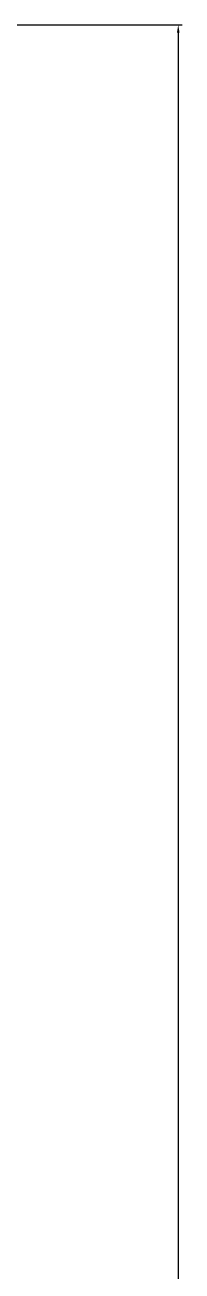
# Model space of a CAD drawing. Extents: x 758840 to 1108724, y -102573 to 143521.
# Drawn here: x 857364.6 to 857415.6, y 120894.2 to 121298 of the extents above; entities that cross this region are included whole.
import ezdxf

# ---------------------------------------------------------------- set-up
doc = ezdxf.new("R2010")
doc.units = 0
doc.header["$LTSCALE"] = 1000
doc.header["$MEASUREMENT"] = 0
doc.layers.add('GEN-DC 标注', color=8, linetype='Continuous', lineweight=0)
doc.layers.add('室外柴油发电-2层', color=241, linetype='Continuous')
doc.styles.add('$0$ARCH-DC$0$STANDARD', font='gbenor.shx', dxfattribs={"bigfont": 'gbcbig.shx'})
doc.dimstyles.new('$0$ARCH-DC$0$ISO-25', dxfattribs={"dimtxt": 2.5, "dimasz": 2.5, "dimexe": 1.25, "dimexo": 0.625, "dimtad": 1, "dimtxsty": '$0$ARCH-DC$0$STANDARD', "dimcen": 2.5, "dimadec": 0, "dimazin": 0, "dimtfac": 1, "dimtmove": 0, "dimatfit": 3, "dimfxl": 1, "dimarcsym": 0})

# ---------------------------------------------------------------- blocks, each defined once
blk = doc.blocks.new('*D557')
at = {"layer": 'Defpoints', "color": 0, "transparency": 16777216}
for p in [(8433414.61, -3628958.91), (8433414.61, -3630350.9), (8433519.39, -3630350.9)]:
    blk.add_point(p, dxfattribs=at)
at = {"layer": 'GEN-DC 标注', "color": 0, "lineweight": -2, "transparency": 16777216}
for p, q in [((8433415.24, -3628958.91), (8433520.64, -3628958.91)), ((8433519.39, -3628961.41), (8433519.39, -3630348.4)), ((8433415.24, -3630350.9), (8433520.64, -3630350.9))]:
    blk.add_line(p, q, dxfattribs=at)
at = {"layer": 'GEN-DC 标注', "color": 0, "transparency": 16777216}
for points in [[(8433518.97, -3628961.41), (8433519.81, -3628961.41), (8433519.39, -3628958.91)], [(8433518.97, -3630348.4), (8433519.81, -3630348.4), (8433519.39, -3630350.9)]]:
    blk.add_solid(points, dxfattribs=at)
at = {"layer": 'GEN-DC 标注', "color": 0, "transparency": 16777216, "insert": (8433517.36, -3629654.9), "char_height": 2.5, "attachment_point": 5, "rotation": 90, "style": '$0$ARCH-DC$0$STANDARD'}
blk.add_mtext('1391,99', dxfattribs=at)
blk = doc.blocks.new('柴发假负载')
at = {"layer": 'GEN-DC 标注'}
dim = blk.add_linear_dim(base=(8433519.391, -3630350.899), p1=(8433414.612, -3628958.908), p2=(8433414.612, -3630350.899), angle=90, dimstyle='$0$ARCH-DC$0$ISO-25', dxfattribs=at)
dim.commit()
dim.dimension.update_dxf_attribs({"geometry": '*D557', "text_midpoint": (8433517.36, -3629654.904)})

msp = doc.modelspace()

# ---------------------------------------------------------------- block references
at = {"layer": '室外柴油发电-2层'}
msp.add_blockref('柴发假负载', (-7576105, 3750256.89), dxfattribs=at)

doc.saveas('drawing.dxf')
